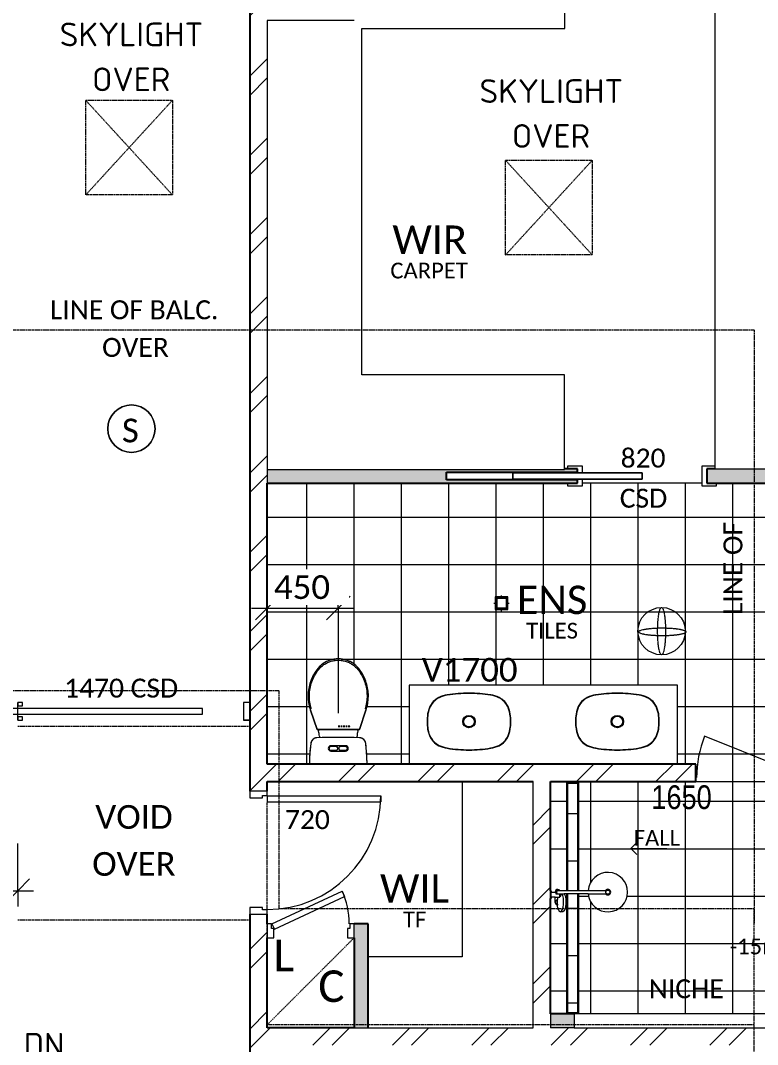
# Model space of a CAD drawing. Header units: millimetres. Extents: x 20072 to 46909, y 1130 to 33990.
# Drawn here: x 34312 to 38981, y 16054 to 22539 of the extents above; entities that cross this region are included whole.
import ezdxf

# ---------------------------------------------------------------- set-up
doc = ezdxf.new("R2010")
doc.units = ezdxf.units.MM
for name, pattern in [('Dash - Tight', [4.5, 3, -1.5]), ('Dash 2_5mm', [5, 2.5, -2.5]), ('Dash Dot 3_8_', [15.875, 9.525, -3.175, 0, -3.175]), ('Overhead', [3.96875, 2.38125, -1.5875])]:
    doc.linetypes.add(name, pattern=pattern)
for name, color, linetype, lineweight in [('A-ANNO-DIMS', 211, 'Continuous', 9), ('A-ANNO-DIMS-100', 211, 'Continuous', 9), ('A-ANNO-IDEN', 131, 'Continuous', 9), ('A-ANNO-NOTE', 131, 'Continuous', 9), ('A-AREA-IDEN', 2, 'Continuous', 9), ('A-DETL', 90, 'Continuous', 9), ('A-DETL-THIN', 151, 'Continuous', 9), ('A-DOOR', 31, 'Continuous', 9), ('A-DOOR-FRAM', 31, 'Continuous', 18), ('A-DOOR-IDEN', 31, 'Continuous', 9), ('A-DOOR-OPNG', 31, 'Continuous', 9), ('A-FLOR', 192, 'Continuous', 9), ('A-FLOR-OVHD', 1, 'Overhead', 9), ('A-FLOR-PATT', 8, 'Continuous', 9), ('A-GENM', 13, 'Continuous', 9), ('A-WALL', 113, 'Continuous', 9), ('A-WALL-PATT', 111, 'Continuous', 25), ('E-ELEC-FIXT', 91, 'Continuous', 9), ('G-ANNO-TEXT', 231, 'Continuous', 9), ('I-WALL', 2, 'Continuous', 9), ('P-SANR-FIXT', 6, 'Continuous', 9), ('Q-CASE', 31, 'Continuous', 9), ('S-STRS-IDEN', 31, 'Continuous', 9)]:
    doc.layers.add(name, color=color, linetype=linetype, lineweight=lineweight)
doc.styles.add('Arial Narrow', font='ARIALN.TTF', dxfattribs={"height": 150})
doc.styles.add('Calibri', font='calibri.ttf', dxfattribs={"height": 100})
doc.styles.add('Calibri Light', font='calibril.ttf', dxfattribs={"height": 100})
doc.styles.add('Calibri_1', font='calibri.ttf', dxfattribs={"height": 150})
doc.styles.add('Calibri_2', font='calibri.ttf', dxfattribs={"height": 180})
doc.styles.add('Calibri_3', font='calibri.ttf', dxfattribs={"height": 120})
doc.styles.add('Calibri_5', font='calibri.ttf', dxfattribs={"height": 200})
doc.styles.add('ISOCPEUR', font='ISOCPEUR.ttf', dxfattribs={"height": 150})
doc.dimstyles.new('1_5mm_Calibri_Orange', dxfattribs={"dimscale": 304.8, "dimtxt": 176.602264, "dimasz": 0.492126, "dimexe": 0.328084, "dimexo": 0.0625, "dimgap": 0, "dimtad": 1, "dimdec": 0, "dimzin": 0, "dimdsep": 46, "dimtxsty": 'Calibri_1', "dimblk1": 'OBLIQUE', "dimblk2": 'OBLIQUE', "dimsah": 1, "dimcen": 0.09, "dimdle": 0.328084, "dimazin": 0, "dimtfac": 1, "dimtdec": 4, "dimtix": 1, "dimtmove": 0, "dimatfit": 3, "dimfxl": 0.984252, "dimfxlon": 1, "dimtvp": 1, "dimtfill": 1, "dimtolj": 1, "dimtzin": 0, "dimarcsym": 2})
doc.dimstyles.new('1_5mm_Calibri_PINK', dxfattribs={"dimscale": 304.8, "dimtxt": 176.602264, "dimasz": 0.492126, "dimexe": 0.328084, "dimexo": 0.0625, "dimgap": 0, "dimtad": 1, "dimdec": 0, "dimzin": 0, "dimdsep": 46, "dimtxsty": 'Calibri_1', "dimblk1": 'OBLIQUE', "dimblk2": 'OBLIQUE', "dimsah": 1, "dimcen": 0.09, "dimdle": 0.328084, "dimazin": 0, "dimtfac": 1, "dimtdec": 4, "dimtix": 1, "dimtmove": 0, "dimatfit": 3, "dimfxl": 0.984252, "dimfxlon": 1, "dimtvp": 1, "dimtolj": 1, "dimtzin": 0, "dimarcsym": 2})
pattern_1 = [(45, (0, 0), (-251.4472, 251.4472), []), (45, (0, 381), (-251.4472, 251.4472), [])]

# ---------------------------------------------------------------- blocks, each defined once
blk = doc.blocks.new('Cavity slider - 1470CSD-2600546-2_ MID GROUND FLOOR')
at = {"layer": 'A-DOOR'}
for p, q in [((315, 3.9), (-1095, 3.9)), ((-1095, 3.9), (-1095, -31.1)), ((-855, -68.6), (-855, 41.4)), ((315, -31.1), (315, 3.9)), ((-1095, -31.1), (315, -31.1))]:
    blk.add_line(p, q, dxfattribs=at)
at = {"layer": 'A-DOOR', "lineweight": 18}
blk.add_line((615, -68.6), (575, -68.6), dxfattribs=at)
at = {"layer": 'A-DOOR-FRAM'}
for p, q in [((-825, 41.4), (-855, 41.4)), ((-855, 41.4), (-855, 21.4)), ((-855, 21.4), (-825, 21.4)), ((-825, 21.4), (-825, 41.4)), ((615, 41.4), (575, 41.4)), ((575, 41.4), (575, -68.6)), ((615, -68.6), (615, 41.4)), ((-825, -48.6), (-855, -48.6)), ((-855, -48.6), (-855, -68.6)), ((-825, -68.6), (-825, -48.6)), ((-855, -68.6), (-825, -68.6)), ((575, -68.6), (615, -68.6))]:
    blk.add_line(p, q, dxfattribs=at)
blk = doc.blocks.new('Vanity_Optional_Plinth - Standard Depth-V2-2_ MID GROUND FLOOR')
at = {"layer": 'P-SANR-FIXT'}
for p, q in [((-796.2, 202.1), (-796.2, -297.9)), ((903.8, -297.9), (903.8, 202.1)), ((-796.2, -297.9), (903.8, -297.9))]:
    blk.add_line(p, q, dxfattribs=at)
blk = doc.blocks.new('Linen shelves - Linen shelves-2457071-2_ MID GROUND FLOOR')
at = {"layer": 'Q-CASE'}
for p, q in [((1820, -135), (-1570, -135)), ((-1570, -135), (-1570, -735)), ((1820, -735), (1820, -135)), ((-1570, -735), (1820, -735))]:
    blk.add_line(p, q, dxfattribs=at)
blk = doc.blocks.new('Toilet _ Wall  Hosted 3-D_ - Type 1-V3-2_ MID GROUND FLOOR')
at = {"layer": 'P-SANR-FIXT'}
for p, q in [((-8.8, 275), (-50.6, 396.4)), ((-50.6, 396.4), (-8.8, 275)), ((-8.8, 275), (-50.6, 396.4)), ((300.6, 396.4), (258.8, 275)), ((258.8, 275), (300.6, 396.4)), ((300.6, 396.4), (258.8, 275)), ((-3.5, 275), (-8.8, 275)), ((-3.5, 275), (0, 264.8)), ((253.2, 274), (-3.2, 274)), ((253.2, 274), (-3.2, 274)), ((-3.2, 274), (0, 264.8)), ((7.1, 275), (242.9, 275)), ((250, 264.8), (253.5, 275)), ((250, 264.8), (253.2, 274)), ((258.8, 275), (253.5, 275)), ((5.5, 232.2), (5.5, 223)), ((5.5, 232.2), (5.5, 222.7)), ((244.5, 223), (244.5, 232.2)), ((244.5, 222.7), (244.5, 232.2)), ((171.5, 172), (78.5, 172)), ((110, 167), (78.5, 167)), ((78.5, 143), (110, 143)), ((78.5, 138), (171.5, 138)), ((171.5, 167), (140, 167)), ((140, 143), (171.5, 143))]:
    blk.add_line(p, q, dxfattribs=at)
at = {"layer": 'P-SANR-FIXT', "flags": 128}
for points in [[(258.9, 655.7), (254.7, 661), (250.3, 666.1), (245.7, 671), (240.9, 675.7), (235.9, 680.3), (230.8, 684.6), (225.5, 688.7), (220, 692.6), (214.4, 696.3), (208.6, 699.8), (202.7, 703), (196.6, 706), (190.5, 708.7), (184.2, 711.2), (177.9, 713.5), (171.5, 715.5), (165, 717.2), (158.4, 718.7), (151.8, 719.9), (145.1, 720.8), (138.4, 721.5), (131.7, 721.9), (125, 722), (118.2, 721.9), (111.5, 721.5), (104.8, 720.8), (98.1, 719.8), (91.5, 718.6), (85, 717.2), (78.5, 715.4), (72, 713.4), (65.7, 711.2), (59.4, 708.7), (53.3, 706), (47.2, 703), (41.3, 699.7), (35.6, 696.3), (29.9, 692.6), (24.5, 688.7), (19.1, 684.5), (14, 680.2), (9, 675.7), (4.2, 670.9), (-0.3, 666), (-4.7, 660.9), (-8.9, 655.7)], [(-2.3, 650.7), (1.7, 655.7), (5.9, 660.5), (10.3, 665.2), (14.8, 669.7), (19.5, 674), (24.4, 678.1), (29.5, 682.1), (34.7, 685.8), (40, 689.3), (45.5, 692.6), (51.1, 695.6), (56.9, 698.5), (62.7, 701.1), (68.7, 703.5), (74.7, 705.6), (80.8, 707.5), (87, 709.1), (93.3, 710.5), (99.5, 711.7), (105.9, 712.6), (112.3, 713.2), (118.6, 713.6), (122.9, 713.7)], [(125.8, 713.7), (131.4, 713.6), (137.8, 713.2), (144.2, 712.6), (150.5, 711.7), (156.8, 710.5), (163, 709.1), (169.2, 707.5), (175.3, 705.6), (181.4, 703.4), (187.3, 701.1), (193.2, 698.5), (198.9, 695.6), (204.5, 692.6), (210, 689.3), (215.3, 685.8), (220.6, 682), (225.6, 678.1), (230.5, 674), (235.2, 669.7), (239.8, 665.2), (244.1, 660.5), (248.3, 655.6), (252.3, 650.7)], [(-8.9, 655.7), (-15.4, 646.7), (-21.6, 637.5), (-27.5, 628), (-32.9, 618.3), (-38, 608.4), (-42.6, 598.2), (-46.9, 587.9), (-50.7, 577.5), (-54.1, 566.9), (-57.1, 556.2), (-59.6, 545.3), (-61.7, 534.4), (-63.4, 523.4), (-64.6, 512.3), (-65.4, 501.2), (-65.8, 490.1), (-65.7, 479), (-65.1, 467.9), (-64.1, 456.8), (-62.7, 445.7), (-60.8, 434.8), (-58.5, 423.9), (-55.8, 413.1), (-52.6, 402.4), (-50.6, 396.4)], [(-45.2, 406.6), (-48.2, 416.9), (-50.8, 427.4), (-53, 438), (-54.8, 448.6), (-56.1, 459.4), (-57, 470.1), (-57.4, 480.9), (-57.5, 491.7), (-57.1, 502.5), (-56.2, 513.3), (-55, 524), (-53.3, 534.7), (-51.2, 545.2), (-48.6, 555.7), (-45.7, 566.1), (-42.3, 576.4), (-38.5, 586.5), (-34.3, 596.5), (-29.8, 606.2), (-24.8, 615.8), (-19.5, 625.2), (-13.7, 634.4), (-7.7, 643.3), (-2.3, 650.7)], [(252.3, 650.7), (258.6, 641.9), (264.7, 633), (270.3, 623.8), (275.6, 614.4), (280.5, 604.7), (285, 594.9), (289.1, 584.9), (292.8, 574.8), (296.1, 564.5), (299, 554.1), (301.5, 543.6), (303.6, 533), (305.2, 522.3), (306.4, 511.6), (307.1, 500.8), (307.5, 490), (307.4, 479.2), (306.9, 468.4), (305.9, 457.7), (304.5, 447), (302.7, 436.3), (300.5, 425.8), (297.8, 415.3), (295.2, 406.6)], [(300.6, 396.4), (304, 406.9), (307, 417.7), (309.6, 428.5), (311.7, 439.4), (313.4, 450.4), (314.6, 461.5), (315.4, 472.6), (315.8, 483.7), (315.7, 494.9), (315.2, 506), (314.2, 517.1), (312.8, 528.1), (310.9, 539.1), (308.6, 550), (305.9, 560.8), (302.7, 571.4), (299.1, 582), (295.1, 592.3), (290.7, 602.6), (285.9, 612.6), (280.6, 622.4), (275, 632), (269, 641.4), (262.7, 650.6), (258.9, 655.7)], [(-8.8, 275), (-8.4, 275), (-7.2, 275), (-5.3, 275), (-2.8, 275), (0.2, 275), (3.6, 275), (7.1, 275)], [(242.9, 275), (246.4, 275), (249.8, 275), (252.8, 275), (255.3, 275), (257.2, 275), (258.4, 275), (258.8, 275)], [(-10, 222.4), (-11.7, 222.3), (-13.3, 222.2), (-14.9, 221.9), (-16.5, 221.7), (-18.1, 221.3), (-19.7, 220.9), (-21.3, 220.4), (-22.8, 219.9), (-24.4, 219.2), (-25.9, 218.6), (-27.3, 217.9), (-28.8, 217.1), (-30.2, 216.2), (-31.6, 215.3), (-32.9, 214.4), (-34.2, 213.4), (-35.4, 212.3), (-36.7, 211.2), (-37.8, 210.1), (-38.9, 208.9), (-40, 207.6), (-41, 206.4), (-42, 205), (-42.9, 203.7), (-43.8, 202.3), (-44.6, 200.8), (-45.3, 199.4), (-46, 197.9), (-46.7, 196.4), (-47.2, 194.8), (-47.7, 193.3), (-48.2, 191.7), (-48.5, 190.1), (-48.9, 188.5), (-49.1, 186.9), (-49.1, 186.6)], [(-42, 205), (-42.9, 203.7), (-43.8, 202.3), (-44.6, 200.8), (-45.3, 199.4), (-46, 197.9), (-46.7, 196.4), (-47.2, 194.8), (-47.7, 193.3), (-48.2, 191.7), (-48.5, 190.1), (-48.9, 188.5), (-49.1, 186.9)], [(-10, 222.4), (-11.7, 222.3), (-13.3, 222.2), (-14.9, 221.9), (-16.5, 221.7), (-18.1, 221.3), (-19.7, 220.9), (-21.3, 220.4), (-22.8, 219.9), (-24.4, 219.2), (-25.9, 218.6), (-27.3, 217.9), (-28.8, 217.1), (-30.2, 216.2), (-31.6, 215.3), (-32.9, 214.4), (-34.2, 213.4), (-35.4, 212.3), (-36.7, 211.2), (-37.8, 210.1), (-38.9, 208.9), (-40, 207.6), (-41, 206.4), (-42, 205.1)], [(260, 222.4), (118.5, 225), (-10, 222.4)], [(121.6, 224.9), (118.5, 225), (-10, 222.4)], [(299.1, 186.6), (298.9, 188.3), (298.6, 189.9), (298.2, 191.5), (297.8, 193.1), (297.3, 194.6), (296.7, 196.2), (296.1, 197.7), (295.4, 199.2), (294.7, 200.6), (293.9, 202.1), (293.1, 203.5), (292.1, 204.8), (291.2, 206.2), (290.2, 207.5), (289.1, 208.7), (288, 209.9), (286.8, 211.1), (285.6, 212.2), (284.4, 213.2), (283.1, 214.2), (281.7, 215.2), (280.4, 216.1), (279, 217), (277.5, 217.7), (276.1, 218.5), (274.6, 219.2), (273.1, 219.8), (271.5, 220.3), (269.9, 220.8), (268.4, 221.2), (266.8, 221.6), (265.2, 221.9), (263.5, 222.1), (261.9, 222.3), (260.3, 222.4), (260, 222.4)], [(292, 205.1), (291.2, 206.2), (290.2, 207.5), (289.1, 208.7), (288, 209.9), (286.8, 211.1), (285.6, 212.2), (284.4, 213.2), (283.1, 214.2), (281.7, 215.2), (280.4, 216.1), (279, 217), (277.5, 217.7), (276.1, 218.5), (274.6, 219.2), (273.1, 219.8), (271.5, 220.3), (269.9, 220.8), (268.4, 221.2), (266.8, 221.6), (265.2, 221.9), (263.5, 222.1), (261.9, 222.3), (260.3, 222.4)], [(299.1, 186.6), (298.9, 188.3), (298.6, 189.9), (298.2, 191.5), (297.8, 193.1), (297.3, 194.6), (296.7, 196.2), (296.1, 197.7), (295.4, 199.2), (294.7, 200.6), (293.9, 202.1), (293.1, 203.5), (292.1, 204.8)], [(-49.1, 186.6), (-53.6, 145.3), (-56.4, 103.8), (-57.5, 62.2), (-57.5, 55)], [(-49.1, 186.6), (-53.6, 145.3), (-54.7, 128.1)], [(307.5, 55), (306.7, 96.6), (304.2, 138.1), (300, 179.5), (299.1, 186.6)], [(304.9, 126.7), (304.2, 138.1), (300, 179.5), (299.1, 186.6)], [(-55.6, 115.2), (-56.4, 103.8), (-57.5, 62.2), (-57.5, 55)], [(307.5, 55), (306.7, 96.6), (305.6, 113.8)]]:
    blk.add_lwpolyline(points, dxfattribs=at)
at = {"layer": 'P-SANR-FIXT'}
for centre, radius, start, end in [((125, 553.7), 168.3, 37.30179, 142.69821), ((212.5, 487), 278.3, 142.69821, 199.01862), ((212.5, 487), 278.3, 142.69821, 153.96229), ((37.5, 487), 278.3, 340.98138, 37.30179), ((37.5, 487), 278.3, 26.03771, 37.30179), ((212.5, 487), 278.3, 187.75454, 199.01862), ((37.5, 487), 278.3, 340.98138, 352.24546), ((-94.5, 232.2), 100, 360, 19.01862), ((-94.5, 232.2), 100, 360, 19.01862), ((344.5, 232.2), 100, 160.98138, 180), ((344.5, 232.2), 100, 160.98138, 180), ((-8.5, 181.5), 41, 92.186, 172.72798), ((-8.5, 181.5), 41, 155.73096, 159.30211), ((-8.5, 181.5), 41, 132.45699, 134.75988), ((-8.5, 181.5), 41, 105.61186, 109.40857), ((125, -3315), 3540, 87.814, 92.186), ((258.5, 181.5), 41, 7.27202, 87.814), ((258.5, 181.5), 41, 70.81698, 74.38814), ((258.5, 181.5), 41, 47.54301, 49.93324), ((258.5, 181.5), 41, 20.69789, 24.4946), ((982.5, 55), 1040, 172.72798, 180), ((78.5, 155), 17, 90, 270), ((78.5, 155), 12, 90, 270), ((78.5, 155), 12, 90, 270), ((110, 155), 12, 270, 90), ((110, 155), 12, 270, 300), ((110, 155), 12, 330, 60), ((140, 155), 12, 90, 270), ((140, 155), 12, 150, 240), ((140, 155), 12, 105, 135), ((171.5, 155), 17, 270, 90), ((171.5, 155), 12, 270, 90), ((171.5, 155), 12, 270, 60), ((-732.5, 55), 1040, 0, 7.27202)]:
    blk.add_arc(centre, radius, start, end, dxfattribs=at)
blk = doc.blocks.new('Single - Timber Frame  - 720x2400-1926410-2_ MID GROUND FLOOR')
at = {"layer": 'A-DOOR'}
for p, q in [((322, -55), (322, -775)), ((360, -55), (322, -55)), ((360, -55), (360, -775)), ((360, -775), (322, -775))]:
    blk.add_line(p, q, dxfattribs=at)
at = {"layer": 'A-DOOR-FRAM'}
for p, q in [((-348, 55), (-390, 55)), ((-390, 55), (-390, -55)), ((-348, -25), (-348, 55)), ((390, 55), (348, 55)), ((348, 55), (348, -25)), ((390, -55), (390, 55)), ((-390, -55), (-363, -55)), ((-363, -55), (-363, -25)), ((-363, -25), (-348, -25)), ((348, -25), (363, -25)), ((363, -25), (363, -55)), ((363, -55), (390, -55))]:
    blk.add_line(p, q, dxfattribs=at)
at = {"layer": 'A-DOOR-OPNG'}
blk.add_arc((360, -55), 720, 180, 270, dxfattribs=at)
blk = doc.blocks.new('Single - Timber Frame  - 490x2400-2339484-2_ MID GROUND FLOOR')
at = {"layer": 'A-DOOR'}
for p, q in [((228.9, -10.6), (-215.2, -217.6)), ((245, -45), (-199.1, -252.1)), ((245, -45), (228.9, -10.6)), ((-199.1, -252.1), (-215.2, -217.6))]:
    blk.add_line(p, q, dxfattribs=at)
at = {"layer": 'A-DOOR-FRAM'}
for p, q in [((-233, 45), (-275, 45)), ((-275, 45), (-275, -45)), ((-233, -15), (-233, 45)), ((275, 45), (233, 45)), ((233, 45), (233, -15)), ((275, -45), (275, 45)), ((-275, -45), (-248, -45)), ((-248, -45), (-248, -15)), ((-248, -15), (-233, -15)), ((233, -15), (248, -15)), ((248, -15), (248, -45)), ((248, -45), (275, -45))]:
    blk.add_line(p, q, dxfattribs=at)
at = {"layer": 'A-DOOR-OPNG'}
blk.add_arc((245, -45), 490, 180, 205, dxfattribs=at)
blk = doc.blocks.new('Smoke Alarm - Smoke Alarm-1911059-2_ MID GROUND FLOOR')
at = {"layer": 'E-ELEC-FIXT'}
blk.add_circle((0, 0), 150, dxfattribs=at)
for start, end in [(360, 180), (180, 360)]:
    blk.add_arc((0, 0), 150, start, end, dxfattribs=at)
blk = doc.blocks.new('Linen shelves 2 sides - WIR Shelf-2341337-2_ MID GROUND FLOOR')
at = {"layer": 'Q-CASE'}
for p, q in [((552.2, 1614.9), (102.2, 1614.9)), ((102.2, 1614.9), (102.2, 505.1)), ((552.2, 55.1), (552.2, 1614.9)), ((-492.7, 505.1), (-492.7, 55.1)), ((102.2, 505.1), (-492.7, 505.1)), ((-492.7, 55.1), (552.2, 55.1))]:
    blk.add_line(p, q, dxfattribs=at)
blk = doc.blocks.new('89563_Cavity_Sliding_Door_single - 820CSD-V4-2_ MID GROUND FLOOR')
at = {"layer": 'A-DOOR'}
for p, q in [((820, 20), (0, 20)), ((0, 20), (0, -20)), ((820, -20), (820, 20)), ((0, -20), (820, -20))]:
    blk.add_line(p, q, dxfattribs=at)
at = {"layer": 'A-DOOR', "lineweight": 18}
for p, q in [((0, -20), (0, 20)), ((0, 20), (820, 20)), ((820, 20), (820, -20)), ((820, -20), (0, -20))]:
    blk.add_line(p, q, dxfattribs=at)
at = {"layer": 'A-DOOR-FRAM'}
for p, q in [((-470, 65), (-380, 65)), ((-470, 45), (-470, 65)), ((-380, 65), (-380, -65)), ((380, 65), (470, 65)), ((380, 20), (380, 65)), ((470, 65), (470, 45)), ((-410, 45), (-470, 45)), ((-410, -45), (-410, 45)), ((410, 20), (380, 20)), ((410, 45), (410, 20)), ((470, 45), (410, 45)), ((-460, -45), (-410, -45)), ((380, -20), (410, -20)), ((380, -65), (380, -20)), ((410, -20), (410, -45)), ((410, -45), (470, -45)), ((470, -45), (470, -65)), ((-380, -65), (-460, -65)), ((470, -65), (380, -65))]:
    blk.add_line(p, q, dxfattribs=at)
blk = doc.blocks.new('CONTURA II 530 AC BASIN NTH NOF - CONTURA II 530 AC BASIN NTH NOF - WHITE-2539893-2_ MID GROUND FLOOR')
at = {"layer": 'P-SANR-FIXT'}
for radius in [39.3, 37, 34]:
    blk.add_circle((0, 0), radius, dxfattribs=at)
for centre, radius, start, end in [((-138.3, 43.3), 121.1, 115.60533, 157.8223), ((-138.3, 43.3), 121.1, 115.60533, 157.8223), ((-138.3, 43.3), 119, 115.60533, 157.8223), ((-106.7, -22.6), 194.2, 99.12754, 115.60533), ((-106.7, -22.6), 194.2, 99.12754, 115.60533), ((-106.7, -22.6), 192.1, 99.12754, 115.60533), ((0, -686.7), 866.8, 90, 99.12754), ((0, -686.7), 866.8, 90, 99.12754), ((0, -686.7), 864.7, 90, 99.12754), ((0, -686.7), 866.8, 80.87246, 90), ((0, -686.7), 866.8, 80.87246, 90), ((0, -686.7), 864.7, 80.87246, 90), ((106.7, -22.6), 192.1, 64.39467, 80.87246), ((106.7, -22.6), 194.2, 64.39467, 80.87246), ((106.7, -22.6), 194.2, 64.39467, 80.87246), ((138.3, 43.3), 119, 22.1777, 64.39467), ((138.3, 43.3), 121.1, 22.1777, 64.39467), ((138.3, 43.3), 121.1, 22.1777, 64.39467), ((-75.4, 17.6), 189, 157.8223, 174.72904), ((-75.4, 17.6), 189, 157.8223, 174.72904), ((-75.4, 17.6), 186.9, 157.8223, 174.72904), ((75.4, 17.6), 186.9, 5.27096, 22.1777), ((75.4, 17.6), 189, 5.27096, 22.1777), ((75.4, 17.6), 189, 5.27096, 22.1777), ((115.9, 0), 381.1, 174.72904, 180), ((115.9, 0), 381.1, 174.72904, 180), ((115.9, 0), 381.1, 180, 185.27096), ((115.9, 0), 381.1, 180, 185.27096), ((115.9, 0), 379, 174.72904, 180), ((115.9, 0), 379, 180, 185.27096), ((-115.9, 0), 379, 0, 5.27096), ((-115.9, 0), 379, 354.72904, 360), ((-115.9, 0), 381.1, 360, 5.27096), ((-115.9, 0), 381.1, 0, 5.27096), ((-115.9, 0), 381.1, 354.72904, 360), ((-75.4, -17.6), 189, 185.27096, 202.1777), ((-75.4, -17.6), 189, 185.27096, 202.1777), ((-75.4, -17.6), 186.9, 185.27096, 202.1777), ((75.4, -17.6), 186.9, 337.8223, 354.72904), ((75.4, -17.6), 189, 337.8223, 354.72904), ((75.4, -17.6), 189, 337.8223, 354.72904), ((-115.9, 0), 381.1, 354.72904, 0), ((-138.3, -43.3), 121.1, 202.1777, 244.39467), ((-138.3, -43.3), 121.1, 202.1777, 244.39467), ((-138.3, -43.3), 119, 202.1777, 244.39467), ((138.3, -43.3), 119, 295.60533, 337.8223), ((138.3, -43.3), 121.1, 295.60533, 337.8223), ((138.3, -43.3), 121.1, 295.60533, 337.8223), ((-106.7, 22.6), 194.2, 244.39467, 260.87246), ((-106.7, 22.6), 194.2, 244.39467, 260.87246), ((-106.7, 22.6), 192.1, 244.39467, 260.87246), ((0, 686.7), 866.8, 260.87246, 270), ((0, 686.7), 866.8, 260.87246, 270), ((0, 686.7), 864.7, 260.87246, 270), ((0, 686.7), 864.7, 270, 279.12754), ((0, 686.7), 866.8, 270, 279.12754), ((0, 686.7), 866.8, 270, 279.12754), ((106.7, 22.6), 192.1, 279.12754, 295.60533), ((106.7, 22.6), 194.2, 279.12754, 295.60533), ((106.7, 22.6), 194.2, 279.12754, 295.60533)]:
    blk.add_arc(centre, radius, start, end, dxfattribs=at)
blk = doc.blocks.new('tile grate 80 - 1000x80-2561614-2_ MID GROUND FLOOR')
at = {"layer": 'P-SANR-FIXT'}
for p, q in [((-107.6, 40), (-187.6, 40)), ((-187.6, 40), (-187.6, -40)), ((-182.6, -35), (-182.6, 35)), ((-182.6, 35), (-112.6, 35)), ((-177.6, 30), (-177.6, -30)), ((-117.6, 30), (-177.6, 30)), ((-147.6, 40), (-147.6, 48.5)), ((-147.6, 30), (-147.6, 35)), ((-117.6, -30), (-117.6, 30)), ((-112.6, 35), (-112.6, -35)), ((-107.6, -40), (-107.6, 40)), ((-197.6, 0), (-187.6, 0)), ((-187.6, -40), (-107.6, -40)), ((-182.6, 0), (-177.6, 0)), ((-112.6, -35), (-182.6, -35)), ((-177.6, -30), (-117.6, -30)), ((-147.6, -35), (-147.6, -30)), ((-147.6, -50), (-147.6, -40)), ((-117.6, 0), (-112.6, 0)), ((-107.6, 0), (-99.9, 0))]:
    blk.add_line(p, q, dxfattribs=at)
blk = doc.blocks.new('HH Shower - Wincrest Shower-2580537-2_ MID GROUND FLOOR')
at = {"layer": 'A-GENM'}
for p, q in [((1625, 1450), (976, 1712.2)), ((507.6, 1001.3), (546.5, 1040.2)), ((507.6, 1001.3), (737.6, 1001.3)), ((507.6, 1001.3), (546.5, 962.5))]:
    blk.add_line(p, q, dxfattribs=at)
blk.add_arc((1625, 1450), 700, 158, 180, dxfattribs=at)
at = {"layer": 'P-SANR-FIXT'}
for p, q in [((0, 733.7), (3, 733.7)), ((0, 683.7), (0, 733.7)), ((3, 733.7), (3, 723.8)), ((3, 693.8), (3, 723.8)), ((3, 723.8), (29.2, 723.8)), ((29.2, 723.8), (29.2, 725.1)), ((29.2, 723.8), (35.5, 723.8)), ((35.5, 711.1), (35.5, 725.2)), ((46, 735), (59.4, 735)), ((46, 715), (85.6, 715)), ((57, 715), (57, 711.1)), ((58, 698.6), (58, 715)), ((59.4, 735), (238.4, 735)), ((65.4, 698.6), (65.4, 715)), ((238.4, 715), (85.6, 715)), ((238, 735), (354.7, 735)), ((238, 715), (354.7, 715)), ((3, 683.7), (0, 683.7)), ((3, 693.6), (3, 683.7)), ((29.2, 693.6), (3, 693.6)), ((29.2, 693.6), (58, 693.6)), ((29.2, 660.3), (29.2, 693.6)), ((32.3, 663.3), (32.3, 658.7)), ((57, 711.1), (35.5, 711.1)), ((58, 698.6), (65.4, 698.6)), ((58, 693.6), (58, 698.6)), ((76.6, 601), (62.6, 601))]:
    blk.add_line(p, q, dxfattribs=at)
blk.add_circle((363, 725), 13, dxfattribs=at)
for centre, radius, start, end in [((363, 725), 125, 0, 175.41143), ((46, 725), 16.8, 88.058, 179.71204), ((46, 725), 14, 45.58469, 185.12252), ((46.3, 725.2), 10.7, 66.45719, 180), ((46, 725), 9.98, 90, 270), ((46, 725), 16.8, 36.65641, 88.058), ((363, 725), 125, 184.58857, 0), ((363, 725), 17.8, 214.12887, 145.87113), ((46.1, 660.6), 16.8, 181.25646, 234.05403), ((49.5, 662.6), 17.2, 112.15751, 177.84249), ((49.5, 659.4), 17.2, 182.15751, 236.07525), ((46.8, 663.1), 19.3, 236.48559, 248.85208), ((49.5, 659.4), 17.2, 236.07525, 247.59231)]:
    blk.add_arc(centre, radius, start, end, dxfattribs=at)
for start_param, end_param in [(3.141593, 5.833726), (0.993413, 1.867195)]:
    blk.add_ellipse((62.6, 661), major_axis=(0, 60), ratio=0.34202, start_param=start_param, end_param=end_param, dxfattribs=at)
for points, knots in [([(85.6, 715), (86.8, 713.3), (88.9, 709.5), (92.8, 699.5), (95.5, 686.6), (96.9, 672.2), (97.2, 664.8), (97.2, 661)], [-1, -1, -1, -1, -0.833333, -0.666667, -0.333333, -0.166667, 0, 0, 0, 0]), ([(97.2, 661), (97.2, 656.7), (96.9, 648.2), (95.3, 634.5), (92.9, 623.6), (90.1, 615.5), (87.8, 610.4), (85.2, 606.2), (82.4, 603.2), (79.6, 601.4), (77.6, 601), (76.6, 601)], [-1, -1, -1, -1, -0.863636, -0.727273, -0.545455, -0.454545, -0.363636, -0.272727, -0.181818, -0.090909, 0, 0, 0, 0]), ([(62.6, 601), (61.6, 601), (59.6, 601.4), (56.8, 603.2), (53.2, 607.1), (49, 614.8), (45.8, 625.5), (43.9, 635.5), (43.2, 640.7), (42.9, 643.5)], [-1, -1, -1, -1, -0.888889, -0.777778, -0.666667, -0.444444, -0.222222, -0.111111, 0, 0, 0, 0])]:
    blk.add_open_spline(points, degree=3, knots=knots, dxfattribs=at)
blk = doc.blocks.new('tile grate - 1000x80-2570726-2_ MID GROUND FLOOR')
at = {"layer": 'P-SANR-FIXT'}
h = blk.add_hatch(dxfattribs=at)
h.set_pattern_fill('FP_5', color=256, style=0, pattern_type=2)
h.set_pattern_definition([(0, (-37958.04, -16981.96), (0, 300), [])])
h.paths.add_polyline_path([(-177.6, -727.5), (-117.6, -727.5), (-117.6, 27.5), (-177.6, 27.5), (-177.6, -298.8)])
h.paths.add_polyline_path([(-177.6, 47.5), (-117.6, 47.5), (-117.6, 727.5), (-177.6, 727.5), (-177.6, 54.8)])
for p, q in [((-187.6, 737.5), (-187.6, 47.5)), ((-182.6, 47.5), (-182.6, 732.5)), ((-182.6, 732.5), (-112.6, 732.5)), ((-177.6, 727.5), (-117.6, 727.5)), ((-177.6, 47.5), (-177.6, 727.5)), ((-117.6, 727.5), (-117.6, 47.5)), ((-112.6, 732.5), (-112.6, 47.5)), ((-107.6, 47.5), (-107.6, 737.5)), ((-187.6, 27.5), (-187.6, -732.5)), ((-182.6, -732.5), (-182.6, 27.5)), ((-177.6, -727.5), (-177.6, 27.5)), ((-117.6, 27.5), (-117.6, -727.5)), ((-112.6, 27.5), (-112.6, -732.5)), ((-107.6, -732.5), (-107.6, 27.5)), ((-117.6, -727.5), (-177.6, -727.5))]:
    blk.add_line(p, q, dxfattribs=at)
blk = doc.blocks.new('DIMBLOCK132-2_ MID GROUND FLOOR')
at = {"layer": 'A-ANNO-DIMS-100'}
for p, q in [((35875.4, 18818.2), (35875.4, 19118.2)), ((35875.4, 18818.2), (35950.4, 18893.2)), ((36325.4, 18818.2), (36325.4, 18918.2)), ((36325.4, 18818.2), (36400.4, 18893.2)), ((35775.4, 18818.2), (36425.4, 18818.2)), ((35875.4, 18818.2), (35800.4, 18743.2)), ((35875.4, 18818.2), (35875.4, 18718.2)), ((36325.4, 18818.2), (36250.4, 18743.2)), ((36325.4, 18818.2), (36325.4, 18152.8))]:
    blk.add_line(p, q, dxfattribs=at)
at = {"layer": 'A-ANNO-DIMS-100', "color": 0, "insert": (35918.1, 19026.1), "char_height": 150, "width": 437.742, "attachment_point": 1, "line_spacing_factor": 1.158048, "style": 'Calibri_1', "bg_fill": 3, "box_fill_scale": 1.25, "bg_fill_color": 9, "bg_fill_true_color": 13158600, "bg_fill_transparency": 0}
blk.add_mtext('450', dxfattribs=at)
blk = doc.blocks.new('_Oblique')
at = {"color": 0, "linetype": 'ByBlock', "lineweight": -2}
blk.add_line((-0.5, -0.5), (0.5, 0.5), dxfattribs=at)
blk = doc.blocks.new('DIMBLOCK133-2_ MID GROUND FLOOR')
at = {"layer": 'A-ANNO-DIMS-100'}
for p, q in [((30885.4, 17028.5), (30885.4, 17328.5)), ((34295.4, 17028.5), (34295.4, 17328.5)), ((30885.4, 17028.5), (30960.4, 17103.5)), ((34295.4, 17028.5), (34370.4, 17103.5)), ((30785.4, 17028.5), (34395.4, 17028.5)), ((30885.4, 17028.5), (30810.4, 16953.5)), ((30885.4, 17028.5), (30885.4, 16928.5)), ((34295.4, 17028.5), (34220.4, 16953.5)), ((34295.4, 17028.5), (34295.4, 16928.5))]:
    blk.add_line(p, q, dxfattribs=at)
at = {"layer": 'A-ANNO-DIMS-100', "color": 0, "insert": (32347.3, 17236.4), "char_height": 150, "width": 583.656, "attachment_point": 1, "line_spacing_factor": 1.158048, "style": 'Calibri_1'}
blk.add_mtext('3410', dxfattribs=at)

msp = doc.modelspace()

# ---------------------------------------------------------------- hatches: boundary and pattern name
at = {"layer": 'A-FLOR-PATT'}
h = msp.add_hatch(dxfattribs=at)
h.set_pattern_fill('FP_4', color=256, style=0, pattern_type=2)
h.set_pattern_definition([(0, (37625.45, 17894.46), (0, 300), []), (90, (37625.45, 17894.46), (-300, 2e-14), [])])
h.paths.add_polyline_path([(37850.4, 16249.5), (39310.4, 16249.5), (39310.4, 19609.5), (38720.4, 19609.5), (38720.4, 19589.5), (38630.4, 19589.5), (38630.4, 19609.5), (37870.4, 19609.5), (37870.4, 19589.5), (37780.4, 19589.5), (37780.4, 19609.5), (35875.4, 19609.5), (35875.4, 17829.5), (36142.9, 17829.5), (36146.7, 17913), (36152.5, 17964.2), (36159.7, 17980.4), (36173.5, 17992.2), (36190.6, 17996.9), (36205.9, 17997.2), (36205.9, 18006.6), (36204.5, 18023.2), (36196.9, 18049.5), (36191.7, 18049.5), (36147.4, 18181), (36137.2, 18224), (36135.4, 18260.3), (36135.7, 18282.7), (36140, 18313.2), (36145.9, 18338.3), (36160.8, 18378.4), (36165.8, 18388.4), (36195.1, 18433.8), (36223.6, 18462), (36254.4, 18480.1), (36266.6, 18485.4), (36290.1, 18492.1), (36310.1, 18495.4), (36325.4, 18496.3), (36352.6, 18493.9), (36379.3, 18487), (36391.9, 18482.6), (36423.8, 18464.2), (36433.6, 18456.8), (36444.1, 18446), (36462.1, 18425.6), (36489.6, 18379.8), (36502.7, 18345.1), (36507.1, 18332.1), (36512.4, 18305.4), (36515.7, 18278.5), (36514.6, 18238.3), (36512.2, 18217.9), (36497.4, 18160.2), (36458.8, 18049.5), (36453.6, 18048.5), (36450.4, 18039.2), (36446.4, 18023.2), (36445, 17997.2), (36464.7, 17995.7), (36480.2, 17990.5), (36493.4, 17977.8), (36499.6, 17961), (36506.4, 17878.2), (36507.9, 17829.5), (36775.4, 17829.5), (36775.4, 18329.5), (38475.4, 18329.5), (38475.4, 17829.5), (38590.4, 17829.5), (38590.4, 17719.5), (37850.4, 17719.5), (37850.4, 17029.5), (37908.8, 17029.5), (37915.4, 17060.6), (37929.6, 17089), (37950.5, 17113), (37976.8, 17130.9), (38006.8, 17141.6), (38038.4, 17144.4), (38069.8, 17139.1), (38098.8, 17126), (38123.6, 17106.1), (38142.5, 17080.5), (38154.4, 17051), (38158.4, 17019.5), (38154.4, 16987.9), (38142.5, 16958.4), (38123.6, 16932.9), (38098.8, 16912.9), (38069.8, 16899.9), (38038.4, 16894.6), (38006.8, 16897.3), (37976.8, 16908), (37950.5, 16925.9), (37929.6, 16949.9), (37915.4, 16978.3), (37908.8, 17009.5), (37850.4, 17009.5), (37850.4, 16254.5)])
h.paths.add_polyline_path([(37670.4, 16249.5), (37770.4, 16249.5), (37770.4, 17009.5), (37756, 17009.5), (37759.3, 17003.7), (37764.5, 16987.3), (37767.3, 16966.6), (37767.3, 16944.9), (37765.7, 16930), (37762.5, 16915.8), (37758.1, 16904.8), (37752.9, 16897.9), (37747.1, 16895.5), (37733, 16895.5), (37727.3, 16897.9), (37721.9, 16905), (37717.5, 16916.2), (37714.3, 16930.5), (37712.2, 16938.6), (37703.8, 16944.1), (37700.2, 16950.9), (37699.7, 16954.7), (37699.7, 16988.1), (37673.4, 16987.3), (37673.4, 16978.2), (37670.4, 16977.3), (37670.4, 16254.5)])
h.paths.add_polyline_path([(37840.4, 16249.5), (37845.4, 16249.5), (37845.4, 17009.5), (37840.4, 17009.5), (37840.4, 16254.5), (37780.4, 16254.5), (37780.4, 17009.5), (37775.4, 17009.5), (37775.4, 16249.5), (37820.4, 16249.5)])
h.paths.add_polyline_path([(37673.4, 17018.2), (37699.7, 17018.2), (37699.7, 17019.5), (37703.1, 17029.5), (37706.3, 17032.8), (37713.2, 17035.9), (37720.7, 17035.7), (37724.2, 17034.3), (37729.9, 17029.5), (37770.4, 17029.5), (37770.4, 17719.5), (37670.4, 17719.5), (37670.4, 17028.2), (37673.4, 17028.2), (37673.4, 17019.5)])
h.paths.add_polyline_path([(37775.4, 17029.5), (37780.4, 17029.5), (37780.4, 17709.5), (37840.4, 17709.5), (37840.4, 17029.5), (37845.4, 17029.5), (37845.4, 17714.5), (37775.4, 17714.5), (37775.4, 17036.7)])
h.paths.add_polyline_path([(36186.7, 17957.9), (36186, 17958.9), (36186, 17958.2)])
h.paths.add_polyline_path([(36189.8, 17961.1), (36190.3, 17961.9), (36189.8, 17961.4)])
h.paths.add_polyline_path([(37325.4, 18809.5), (37320.4, 18809.5), (37320.4, 18889.5), (37400.4, 18889.5), (37400.4, 18809.5), (37330.4, 18809.5)])
h.paths.add_polyline_path([(37325.4, 18814.5), (37395.4, 18814.5), (37395.4, 18884.5), (37325.4, 18884.5), (37325.4, 18819.5)])
h.paths.add_polyline_path([(37330.4, 18819.5), (37330.4, 18879.5), (37390.4, 18879.5), (37390.4, 18819.5)])
at = {"layer": 'A-WALL-PATT', "lineweight": 9}
h = msp.add_hatch(dxfattribs=at)
h.set_pattern_fill('FP_1', color=256, style=0, pattern_type=2)
h.set_pattern_definition(pattern_1)
h.paths.add_polyline_path([(35875.4, 9859.5), (35875.4, 11914.5), (35765.4, 11914.5), (35765.4, 9859.5)])
h.paths.add_polyline_path([(35765.4, 12844.5), (35875.4, 12844.5), (35875.4, 14104.5), (35765.4, 14104.5), (35765.4, 12911.8)])
h.paths.add_polyline_path([(35845.4, 15034.5), (35875.4, 15034.5), (35875.4, 16879.5), (35765.4, 16879.5), (35765.4, 15034.5)])
h.paths.add_polyline_path([(35845.4, 17659.5), (35875.4, 17659.5), (35875.4, 23089.5), (35765.4, 23089.5), (35765.4, 17659.5)])
h = msp.add_hatch(color=256, dxfattribs=at)
h.paths.add_polyline_path([(38660.4, 19609.5), (39310.4, 19609.5), (39310.4, 19699.5), (38660.4, 19699.5), (38660.4, 19654.5)])
h.paths.add_polyline_path([(37104.7, 19609.5), (37840.4, 19609.5), (37840.4, 19629.5), (37010.4, 19629.5), (37010.4, 19679.5), (37840.4, 19679.5), (37840.4, 19699.5), (37759.5, 19699.5), (37759.5, 19696.3), (35875.4, 19696.3), (35875.4, 19609.5), (37010.4, 19609.5)])
h = msp.add_hatch(dxfattribs=at)
h.set_pattern_fill('FP_1', color=256, style=0, pattern_type=2)
h.set_pattern_definition(pattern_1)
h.paths.add_polyline_path([(38590.4, 17719.5), (38590.4, 17829.5), (35875.4, 17829.5), (35875.4, 17719.5), (38518.6, 17719.5)])
h = msp.add_hatch(dxfattribs=at)
h.set_pattern_fill('FP_1', color=256, style=0, pattern_type=2)
h.set_pattern_definition(pattern_1)
h.paths.add_polyline_path([(37670.4, 16159.5), (37670.4, 17719.5), (37560.4, 17719.3), (37560.4, 16159.5)])
for points in [[(36515.4, 16729.5), (36515.4, 16819.5), (36425.4, 16819.5), (36425.4, 16729.5)], [(36425.4, 16159.5), (36515.4, 16159.5), (36515.4, 16729.5), (36425.4, 16729.5), (36425.4, 16211.7)], [(37670.4, 16159.5), (37820.4, 16159.5), (37820.4, 16249.5), (37670.4, 16249.5), (37670.4, 16211.7)]]:
    msp.add_hatch(color=256, dxfattribs=at).paths.add_polyline_path(points)
h = msp.add_hatch(dxfattribs=at)
h.set_pattern_fill('FP_1', color=256, style=0, pattern_type=2)
h.set_pattern_definition(pattern_1)
h.paths.add_polyline_path([(39310.4, 16049.5), (39310.4, 16159.5), (35875.4, 16159.5), (35875.4, 16049.5), (39225.5, 16049.5)])

# ---------------------------------------------------------------- linework, layer by layer
at = {"layer": 'A-DETL'}
msp.add_line((36425.4, 22539.5), (35875.4, 22539.5), dxfattribs=at)
at = {"layer": 'A-DETL', "linetype": 'Dash 2_5mm'}
for p, q in [((34725.4, 21434.5), (34725.4, 22034.5)), ((34725.4, 22034.5), (35275.4, 22034.5)), ((35275.4, 21434.5), (34725.4, 22034.5)), ((34725.4, 21434.5), (35275.4, 22034.5)), ((35275.4, 22034.5), (35275.4, 21434.5)), ((37385, 21054.5), (37385, 21654.5)), ((37385, 21654.5), (37935, 21654.5)), ((37935, 21054.5), (37385, 21654.5)), ((37385, 21054.5), (37935, 21654.5)), ((37935, 21654.5), (37935, 21054.5)), ((35275.4, 21434.5), (34725.4, 21434.5)), ((37935, 21054.5), (37385, 21054.5)), ((34110.4, 20579.5), (38960.4, 20579.5)), ((38960.4, 20579.5), (38960.4, 16819.5)), ((35950.4, 18294.5), (30700.4, 18294.5)), ((35950.4, 16914.5), (35950.4, 18294.5)), ((34295.4, 18069.5), (35765.4, 18069.5)), ((35875.4, 16179.5), (35875.4, 17589.5)), ((38960.4, 16914.5), (35950.4, 16914.5)), ((38960.4, 8974.5), (38960.4, 16914.5)), ((34295.4, 16844.5), (35765.4, 16844.5)), ((35875.4, 16179.5), (36425.4, 16729.5)), ((38960.4, 16179.5), (35875.4, 16179.5))]:
    msp.add_line(p, q, dxfattribs=at)
at = {"layer": 'A-DETL', "linetype": 'Dash Dot 3_8_', "lineweight": 25}
msp.add_line((36325.4, 18069.5), (36405.4, 18069.5), dxfattribs=at)
at = {"layer": 'A-DETL', "linetype": 'Dash - Tight'}
msp.add_line((38590.4, 17719.5), (39310.4, 17719.5), dxfattribs=at)
at = {"layer": 'A-DETL-THIN'}
for p, q in [((39160.4, 16249.5), (37820.4, 16249.5)), ((37820.4, 16249.5), (37820.4, 16159.5)), ((37820.4, 16159.5), (39160.4, 16159.5))]:
    msp.add_line(p, q, dxfattribs=at)
msp.add_circle((38373.6, 18672.1), 150, dxfattribs=at)
at = {"layer": 'A-FLOR'}
msp.add_line((38630.4, 19609.5), (37870.4, 19609.5), dxfattribs=at)
at = {"layer": 'A-FLOR-OVHD'}
for centre, major_axis in [((38373.6, 18672.1), (0, 150)), ((38378.1, 18667.6), (150, 0))]:
    msp.add_ellipse(centre, major_axis=major_axis, ratio=0.166667, dxfattribs=at)
at = {"layer": 'A-WALL', "lineweight": 25}
for p, q in [((35765.4, 22829.5), (35765.4, 17659.5)), ((35875.4, 17829.5), (35875.4, 19609.5)), ((38590.4, 17829.5), (35875.4, 17829.5)), ((38590.4, 17719.5), (38590.4, 17829.5)), ((35875.4, 17659.5), (35875.4, 17719.5)), ((35875.4, 17719.5), (37560.4, 17719.5)), ((37670.4, 17028.2), (37670.4, 17719.5)), ((37670.4, 17719.5), (38590.4, 17719.5)), ((37670.4, 16249.5), (37670.4, 16978.2)), ((35765.4, 16879.5), (35765.4, 15034.5)), ((35875.4, 16819.5), (35875.4, 16879.5)), ((35875.4, 16159.5), (35875.4, 16729.5)), ((36425.4, 16159.5), (35875.4, 16159.5))]:
    msp.add_line(p, q, dxfattribs=at)
at = {"layer": 'A-WALL'}
for p, q in [((35875.4, 19696.3), (35875.4, 19609.5)), ((37670.4, 16249.5), (37670.4, 16159.5)), ((36425.4, 16159.5), (36515.4, 16159.5)), ((37820.4, 16159.5), (37670.4, 16159.5))]:
    msp.add_line(p, q, dxfattribs=at)
at = {"layer": 'I-WALL', "lineweight": 25}
for p, q in [((37010.4, 19629.5), (37010.4, 19679.5)), ((37010.4, 19679.5), (37840.4, 19679.5)), ((37840.4, 19699.5), (37759.5, 19699.5)), ((37840.4, 19679.5), (37840.4, 19699.5)), ((38710.4, 19699.5), (38660.4, 19699.5)), ((38660.4, 19699.5), (38660.4, 19609.5)), ((35875.4, 19609.5), (37840.4, 19609.5)), ((37840.4, 19629.5), (37010.4, 19629.5)), ((37840.4, 19609.5), (37840.4, 19629.5)), ((38660.4, 19609.5), (39310.4, 19609.5)), ((36515.4, 16819.5), (36425.4, 16819.5)), ((36515.4, 16159.5), (36515.4, 16819.5)), ((36425.4, 16729.5), (36425.4, 16159.5)), ((37820.4, 16249.5), (37670.4, 16249.5))]:
    msp.add_line(p, q, dxfattribs=at)
at = {"layer": 'Q-CASE'}
for p, q in [((37760.4, 22489.5), (37760.4, 23089.5)), ((35875.4, 22539.5), (35875.4, 19696.3)), ((36475.4, 22489.5), (37760.4, 22489.5)), ((36475.4, 20296.3), (36475.4, 22489.5)), ((37759.5, 20296.3), (36475.4, 20296.3)), ((37759.5, 19696.3), (37759.5, 20296.3)), ((35875.4, 19696.3), (37759.5, 19696.3))]:
    msp.add_line(p, q, dxfattribs=at)

# ---------------------------------------------------------------- block references
at = {"layer": 'A-DOOR'}
msp.add_blockref('Cavity slider - 1470CSD-2600546-2_ MID GROUND FLOOR', (35150.4, 18178.1), dxfattribs=at)
for name, p, rotation in [('Single - Timber Frame  - 720x2400-1926410-2_ MID GROUND FLOOR', (35820.4, 17269.5), 89.99999999999991), ('Single - Timber Frame  - 490x2400-2339484-2_ MID GROUND FLOOR', (36150.4, 16774.5), 180)]:
    msp.add_blockref(name, p, dxfattribs=dict(at, rotation=rotation))
at = {"layer": 'A-DOOR-FRAM', "lineweight": 9, "rotation": 180}
msp.add_blockref('89563_Cavity_Sliding_Door_single - 820CSD-V4-2_ MID GROUND FLOOR', (38250.4, 19654.5), dxfattribs=at)
at = {"layer": 'A-GENM'}
msp.add_blockref('HH Shower - Wincrest Shower-2580537-2_ MID GROUND FLOOR', (37670.4, 16294.5), dxfattribs=at)
at = {"layer": 'E-ELEC-FIXT'}
msp.add_blockref('Smoke Alarm - Smoke Alarm-1911059-2_ MID GROUND FLOOR', (35015.4, 19954.5), dxfattribs=at)
at = {"layer": 'P-SANR-FIXT'}
for name, p in [('tile grate 80 - 1000x80-2561614-2_ MID GROUND FLOOR', (37508, 18849.5)), ('Toilet _ Wall  Hosted 3-D_ - Type 1-V3-2_ MID GROUND FLOOR', (36200.4, 17774.5)), ('CONTURA II 530 AC BASIN NTH NOF - CONTURA II 530 AC BASIN NTH NOF - WHITE-2539893-2_ MID GROUND FLOOR', (37153.5, 18099.5)), ('CONTURA II 530 AC BASIN NTH NOF - CONTURA II 530 AC BASIN NTH NOF - WHITE-2539893-2_ MID GROUND FLOOR', (38093.5, 18099.5)), ('tile grate - 1000x80-2570726-2_ MID GROUND FLOOR', (37958, 16982))]:
    msp.add_blockref(name, p, dxfattribs=at)
at = {"layer": 'P-SANR-FIXT', "rotation": 180}
msp.add_blockref('Vanity_Optional_Plinth - Standard Depth-V2-2_ MID GROUND FLOOR', (37679.2, 18031.5), dxfattribs=at)
at = {"layer": 'Q-CASE', "rotation": 269.9999999999999}
msp.add_blockref('Linen shelves - Linen shelves-2457071-2_ MID GROUND FLOOR', (39445.4, 21519.5), dxfattribs=at)
at = {"layer": 'Q-CASE'}
msp.add_blockref('Linen shelves 2 sides - WIR Shelf-2341337-2_ MID GROUND FLOOR', (37008.2, 16104.4), dxfattribs=at)

# ---------------------------------------------------------------- texts
at = {"layer": 'A-ANNO-IDEN', "insert": (34954.8, 20017.9), "char_height": 150, "width": 136.287, "attachment_point": 1, "style": 'Calibri_1'}
msp.add_mtext('S', dxfattribs=at)
at = {"layer": 'A-ANNO-NOTE', "lineweight": 18, "attachment_point": 1}
for s, insert, char_height, width, style in [('1650', (38309.1, 17695.7), 150, 481.012, 'Arial Narrow'), ('FALL', (38197.1, 17413), 100, 360.759, 'Calibri'), ('-15mm', (38804.6, 16725.5), 100, 553.164, 'Calibri')]:
    msp.add_mtext(s, dxfattribs=dict(at, insert=insert, char_height=char_height, width=width, style=style))
at = {"layer": 'A-AREA-IDEN', "attachment_point": 1}
for s, insert, char_height, width, style in [('WIR', (36668.7, 21241.2), 180, 577.215, 'Calibri_2'), ('CARPET', (36655.7, 21005.8), 100, 609.282, 'Calibri Light'), ('ENS', (37456.2, 18960.3), 180, 553.164, 'Calibri_2'), ('TILES', (37515.7, 18725), 100, 408.861, 'Calibri Light'), ('WIL', (36590, 17132.2), 180, 537.131, 'Calibri_2'), ('TF', (36735.5, 16896.8), 100, 184.388, 'Calibri Light')]:
    msp.add_mtext(s, dxfattribs=dict(at, insert=insert, char_height=char_height, width=width, style=style))
at = {"layer": 'A-DOOR-IDEN', "char_height": 120, "attachment_point": 1, "style": 'Calibri_3'}
for s, insert, width in [('820', (38114.4, 19828.2), 360.759), ('1470 CSD', (34589.1, 18371.4), 905.907), ('720', (35987.9, 17538.7), 360.759)]:
    msp.add_mtext(s, dxfattribs=dict(at, insert=insert, width=width))
at = {"layer": 'G-ANNO-TEXT', "color": 7, "attachment_point": 1}
for s, insert, char_height, width, style in [('SKYLIGHT', (34560.9, 22526.2), 150, 1066.244, 'ISOCPEUR'), ('OVER', (34765.9, 22241.7), 150, 577.215, 'ISOCPEUR'), ('SKYLIGHT', (37220.4, 22167.4), 150, 1066.244, 'ISOCPEUR'), ('OVER', (37425.5, 21883), 150, 577.215, 'ISOCPEUR'), ('LINE OF BALC. ', (34498.7, 20767.3), 120, 1378.902, 'Calibri_3'), ('OVER', (34829.4, 20529.2), 120, 521.097, 'Calibri_3'), ('CSD', (38109, 19574.2), 120, 368.776, 'Calibri_3'), ('VOID', (34786.5, 17570.7), 150, 625.316, 'Calibri_1'), ('OVER', (34766.7, 17273.1), 150, 673.418, 'Calibri_1'), ('L', (35914, 16718), 200, 160.338, 'Calibri_5'), ('C', (36198.8, 16523.7), 200, 208.439, 'Calibri_5'), ('NICHE', (38292.5, 16467.4), 120, 585.232, 'Calibri_3')]:
    msp.add_mtext(s, dxfattribs=dict(at, insert=insert, char_height=char_height, width=width, style=style))
at = {"layer": 'G-ANNO-TEXT', "color": 7, "insert": (38765.7, 18774), "char_height": 120, "width": 785.654, "attachment_point": 1, "rotation": 90, "style": 'Calibri_3'}
msp.add_mtext('LINE OF ', dxfattribs=at)
at = {"layer": 'G-ANNO-TEXT', "color": 30, "insert": (36854.9, 18502.5), "char_height": 150, "width": 777.637, "attachment_point": 1, "style": 'Calibri_1'}
msp.add_mtext('V1700', dxfattribs=at)
at = {"layer": 'S-STRS-IDEN', "insert": (34332.5, 16127.8), "char_height": 150, "width": 286.069, "attachment_point": 1, "line_spacing_factor": 1.135194, "style": 'ISOCPEUR'}
msp.add_mtext('DN', dxfattribs=at)

# ---------------------------------------------------------------- dimensions: what is measured, and where the dimension line sits
at = {"layer": 'A-ANNO-DIMS'}
dim = msp.add_linear_dim(base=(34295.4, 17028.5), p1=(30885.4, 17328.5), p2=(34295.4, 17328.5), dimstyle='1_5mm_Calibri_PINK', override={"dimpost": '<>', "dimfxl": 3410.000001}, dxfattribs=at)
dim.commit()
dim.dimension.update_dxf_attribs({"geometry": 'DIMBLOCK133-2_ MID GROUND FLOOR', "text_midpoint": (32590.4, 17105.4)})

# ---------------------------------------------------------------- next in the draw order: dimensions: what is measured, and where the dimension line sits
dim = msp.add_linear_dim(base=(36325.4, 18818.2), p1=(35875.4, 19118.2), p2=(36325.4, 18152.8), dimstyle='1_5mm_Calibri_Orange', override={"dimpost": '<>', "dimfxl": 1065.108957}, dxfattribs=at)
dim.commit()
dim.dimension.update_dxf_attribs({"geometry": 'DIMBLOCK132-2_ MID GROUND FLOOR', "text_midpoint": (36100.4, 18895.1)})

doc.saveas('drawing.dxf')
